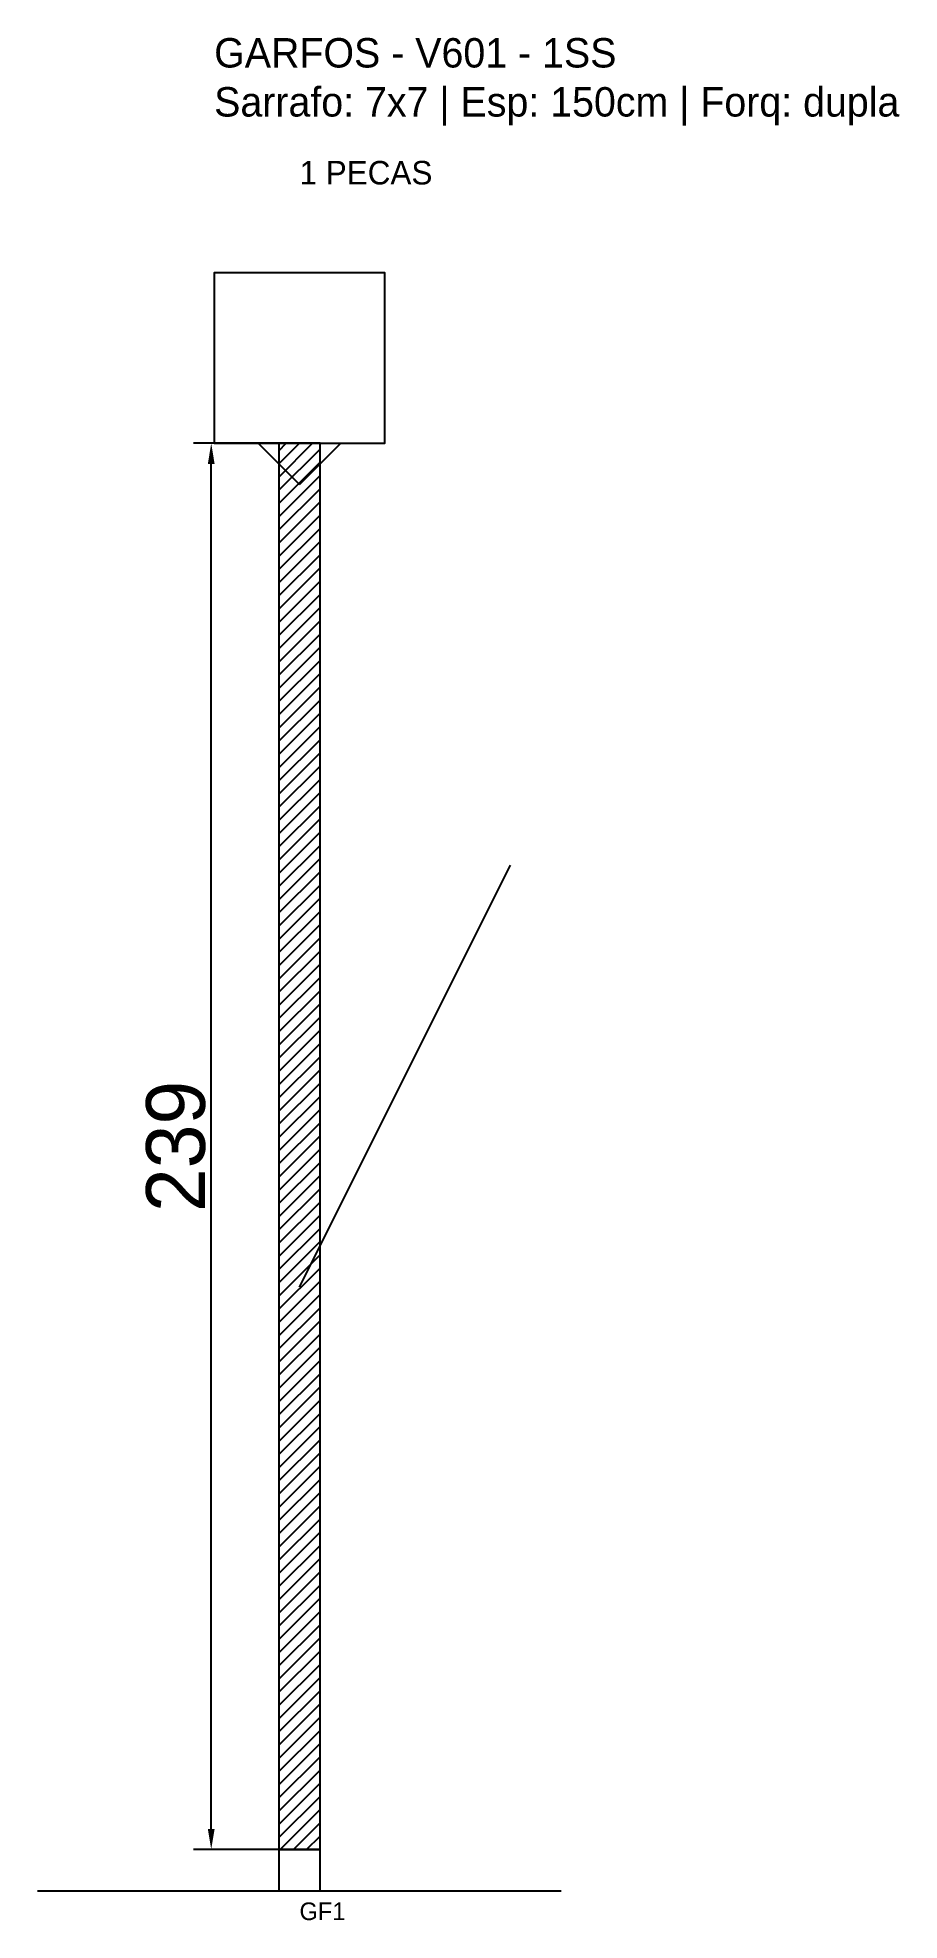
# Model space of a CAD drawing. Header units: metres. Extents: x -30 to 116, y -12 to 308.
import ezdxf

# ---------------------------------------------------------------- set-up
doc = ezdxf.new("R2010")
doc.units = ezdxf.units.M
for name, color, linetype in [('BARRA_ANCORAGEM', 1, 'Continuous'), ('COTA', 241, 'Continuous'), ('GARFOS OK', 3, 'Continuous'), ('NOME DA VIGA', 6, 'Continuous'), ('SARR_7x7', 40, 'Continuous'), ('VIGAS', 3, 'Continuous')]:
    doc.layers.add(name, color=color, linetype=linetype)
doc.dimstyles.new('EZ DXF', dxfattribs={"dimtxt": 10, "dimasz": 3.5, "dimexe": 3, "dimexo": 1.5, "dimgap": 1, "dimtad": 1, "dimdec": 1, "dimdsep": 46, "dimcen": 2.5, "dimazin": 3, "dimtfac": 1, "dimtmove": 0, "dimatfit": 3})

msp = doc.modelspace()

# ---------------------------------------------------------------- hatches: boundary and pattern name
at = {"layer": 'COTA'}
h = msp.add_hatch(dxfattribs=at)
h.set_pattern_fill('ANSI31', scale=0.5)
h.paths.add_polyline_path([(11, 0), (18, 0), (18, 239), (11, 239)])

# ---------------------------------------------------------------- linework, layer by layer
at = {"layer": 'BARRA_ANCORAGEM'}
msp.add_line((14.5, 95.6), (50.35, 167.3), dxfattribs=at)
at = {"layer": 'GARFOS OK'}
for p, q in [((14.5, 232), (7.5, 239)), ((7.5, 239), (21.5, 239)), ((14.5, 232), (21.5, 239))]:
    msp.add_line(p, q, dxfattribs=at)
at = {"layer": 'GARFOS OK', "linetype": 'CONTINUOUS'}
msp.add_line((-30, -7), (59, -7), dxfattribs=at)
at = {"layer": 'GARFOS OK'}
msp.add_lwpolyline([(11, 0), (18, 0), (18, 239), (11, 239), (11, 0)], dxfattribs=at)
at = {"layer": 'SARR_7x7'}
msp.add_lwpolyline([(11, -7), (18, -7), (18, 0), (11, 0), (11, -7)], dxfattribs=at)
at = {"layer": 'VIGAS'}
msp.add_lwpolyline([(0, 239), (29, 239), (29, 268), (0, 268), (0, 239)], dxfattribs=at)

# ---------------------------------------------------------------- texts
at = {"layer": 'NOME DA VIGA'}
for s, height, p in [('1 PECAS', 4, (14.5, 283)), ('GF1', 3, (14.5, -12))]:
    msp.add_text(s, height=height, dxfattribs=at).set_placement(p)
at = {"layer": 'NOME DA VIGA', "insert": (0, 293), "char_height": 5, "attachment_point": 7}
msp.add_mtext('GARFOS - V601 - 1SS\\PSarrafo: 7x7 | Esp: 150cm | Forq: dupla', dxfattribs=at)

# ---------------------------------------------------------------- dimensions: what is measured, and where the dimension line sits
at = {"layer": 'COTA'}
msp.add_linear_dim(base=(-0.5, 0), p1=(14.5, 0), p2=(14.5, 239), angle=90, dimstyle='EZ DXF', dxfattribs=at).render()

doc.saveas('drawing.dxf')
